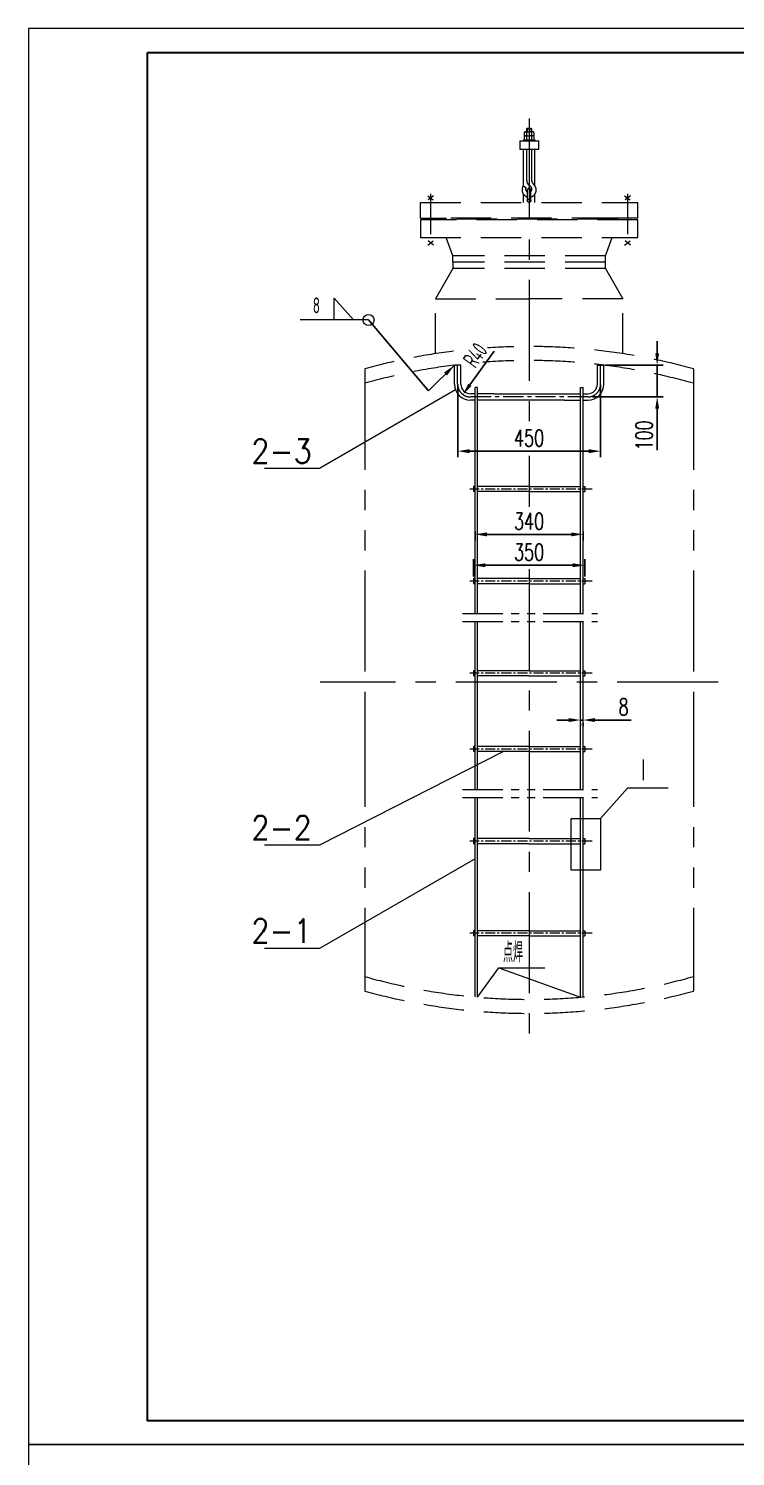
# Model space of a CAD drawing. Header units: millimetres. Extents: x 35105 to 422189, y -71206 to 1224.
# Drawn here: x 415889 to 418115, y -66788 to -62296 of the extents above; entities that cross this region are included whole.
import ezdxf
from ezdxf.enums import TextEntityAlignment as Align

# ---------------------------------------------------------------- set-up
doc = ezdxf.new("R2010")
doc.units = ezdxf.units.MM
for name, pattern in [('CENTERX2', [101.6, 63.5, -12.7, 12.7, -12.7]), ('DASHED', [19.05, 12.7, -6.35]), ('PHANTOM2', [31.75, 15.875, -3.175, 3.175, -3.175, 3.175, -3.175])]:
    doc.linetypes.add(name, pattern=pattern)
doc.layers.get('0').update_dxf_attribs({"lineweight": 18})
doc.layers.get('Defpoints').update_dxf_attribs({"lineweight": 18})
doc.layers.add('BORDER', color=7, linetype='Continuous')
doc.layers.add('TITLE', color=12, linetype='Continuous')
for name, color, linetype, lineweight in [('双点划线', 1, 'PHANTOM2', 13), ('细实线', 1, 'Continuous', 13), ('虚线', 1, 'DASHED', 13), ('长点划线', 1, 'CENTERX2', 13)]:
    doc.layers.add(name, color=color, linetype=linetype, lineweight=lineweight)
doc.styles.add('HZ', font='gbenor.shx', dxfattribs={"width": 0.8, "bigfont": 'gbcbig.shx'})
doc.styles.add('HZ0', font='TXT.shx', dxfattribs={"width": 0.7, "bigfont": 'gbcbig.shx'})
doc.styles.get("Standard").update_dxf_attribs({"font": 'gbenor.shx', "width": 0.7, "bigfont": 'gbcbig.shx'})
doc.dimstyles.new('125基本式样', dxfattribs={"dimtxt": 125, "dimasz": 40, "dimexe": 10, "dimexo": 0, "dimgap": 20, "dimtad": 1, "dimdec": 0, "dimdsep": 46, "dimtxsty": 'Standard', "dimcen": 0, "dimclrd": 1, "dimclre": 1, "dimclrt": 1, "dimadec": 0, "dimazin": 0, "dimtfac": 1, "dimtdec": 0, "dimtmove": 0, "dimatfit": 3, "dimfxl": 1, "dimarcsym": 0})
doc.dimstyles.new('15倍', dxfattribs={"dimscale": 15, "dimtxt": 3.5, "dimasz": 2.5, "dimexe": 1.25, "dimexo": 1, "dimgap": 1, "dimtad": 1, "dimdec": 1, "dimdsep": 46, "dimtxsty": 'Standard', "dimcen": 0, "dimclrd": 1, "dimclre": 1, "dimclrt": 1, "dimadec": 0, "dimazin": 0, "dimtfac": 1, "dimtdec": 1, "dimtmove": 2, "dimatfit": 3, "dimfxl": 1, "dimtfill": 1, "dimarcsym": 0})
doc.dimstyles.new('15倍$0', dxfattribs={"dimscale": 15, "dimtxt": 3.5, "dimasz": 2.5, "dimexe": 1.25, "dimexo": 1, "dimgap": 1, "dimtad": 1, "dimdec": 1, "dimdsep": 46, "dimtxsty": 'HZ0', "dimcen": 0, "dimclrd": 1, "dimclre": 1, "dimclrt": 1, "dimadec": 0, "dimazin": 0, "dimtfac": 1, "dimtdec": 1, "dimtmove": 2, "dimatfit": 3, "dimfxl": 1, "dimtfill": 1, "dimarcsym": 0})

# ---------------------------------------------------------------- blocks, each defined once
blk = doc.blocks.new('*D189')
at = {"color": 1, "linetype": 'Continuous', "lineweight": -2, "ltscale": 3, "transparency": 16777216}
for p, q in [((417589.6, -64471.5), (417552.1, -64471.5)), ((417627.1, -64471.5), (417635.1, -64471.5)), ((417627.1, -64480.9), (417627.1, -64490.2)), ((417635.1, -64480.9), (417635.1, -64490.2)), ((417672.6, -64471.5), (417786, -64471.5))]:
    blk.add_line(p, q, dxfattribs=at)
at = {"color": 1, "ltscale": 3, "transparency": 16777216}
for points in [[(417589.6, -64465.2), (417589.6, -64477.7), (417627.1, -64471.5)], [(417672.6, -64465.2), (417672.6, -64477.7), (417635.1, -64471.5)]]:
    blk.add_solid(points, dxfattribs=at)
at = {"layer": 'Defpoints', "color": 0, "ltscale": 3, "transparency": 16777216}
for p in [(417627.1, -64465.9), (417635.1, -64465.9), (417635.1, -64471.5)]:
    blk.add_point(p, dxfattribs=at)
at = {"color": 1, "ltscale": 3, "transparency": 16777216, "insert": (417762.4, -64430.2), "char_height": 52.5, "attachment_point": 5, "style": 'HZ0', "bg_fill": 3, "box_fill_scale": 1.1, "bg_fill_color": 256, "bg_fill_true_color": 13158600, "bg_fill_transparency": 3782}
blk.add_mtext('8', dxfattribs=at)
blk = doc.blocks.new('*D196')
at = {"color": 1, "linetype": 'Continuous', "lineweight": -2, "ltscale": 3, "transparency": 16777216}
for p, q in [((417290.1, -64019.4), (417290.1, -63965.7)), ((417640.1, -64019.4), (417640.1, -63965.7)), ((417327.6, -63984.5), (417602.6, -63984.5))]:
    blk.add_line(p, q, dxfattribs=at)
at = {"color": 1, "ltscale": 3, "transparency": 16777216}
for points in [[(417327.6, -63978.2), (417327.6, -63990.7), (417290.1, -63984.5)], [(417602.6, -63978.2), (417602.6, -63990.7), (417640.1, -63984.5)]]:
    blk.add_solid(points, dxfattribs=at)
at = {"layer": 'Defpoints', "color": 0, "ltscale": 3, "transparency": 16777216}
for p in [(417640.1, -63984.5), (417290.1, -64034.4), (417640.1, -64034.4)]:
    blk.add_point(p, dxfattribs=at)
at = {"color": 1, "ltscale": 3, "transparency": 16777216, "insert": (417465.1, -63943.2), "char_height": 52.5, "attachment_point": 5, "style": 'HZ0', "bg_fill": 3, "box_fill_scale": 1.1, "bg_fill_color": 256, "bg_fill_true_color": 13158600, "bg_fill_transparency": 3872}
blk.add_mtext('350', dxfattribs=at)
blk = doc.blocks.new('*D197')
at = {"color": 1, "linetype": 'Continuous', "lineweight": -2, "ltscale": 3, "transparency": 16777216}
for p, q in [((417295.1, -63878.1), (417295.1, -63906.1)), ((417635.1, -63878.1), (417635.1, -63906.1)), ((417332.6, -63887.3), (417597.6, -63887.3))]:
    blk.add_line(p, q, dxfattribs=at)
at = {"color": 1, "ltscale": 3, "transparency": 16777216}
for points in [[(417332.6, -63881.1), (417332.6, -63893.6), (417295.1, -63887.3)], [(417597.6, -63881.1), (417597.6, -63893.6), (417635.1, -63887.3)]]:
    blk.add_solid(points, dxfattribs=at)
at = {"layer": 'Defpoints', "color": 0, "ltscale": 3, "transparency": 16777216}
for p in [(417295.1, -63863.1), (417635.1, -63863.1), (417635.1, -63887.3)]:
    blk.add_point(p, dxfattribs=at)
at = {"color": 1, "ltscale": 3, "transparency": 16777216, "insert": (417465.1, -63846.1), "char_height": 52.5, "attachment_point": 5, "style": 'HZ0', "bg_fill": 3, "box_fill_scale": 1.1, "bg_fill_color": 256, "bg_fill_true_color": 13158600, "bg_fill_transparency": 3782}
blk.add_mtext('340', dxfattribs=at)
blk = doc.blocks.new('*D198')
at = {"color": 1, "linetype": 'Continuous', "lineweight": -2, "ltscale": 3, "transparency": 16777216}
for p, q in [((417868.2, -63317.3), (417868.2, -63279.8)), ((417705.1, -63354.8), (417887, -63354.8)), ((417868.2, -63354.8), (417868.2, -63454.8)), ((417665.1, -63454.8), (417887, -63454.8)), ((417868.2, -63492.3), (417868.2, -63622.3))]:
    blk.add_line(p, q, dxfattribs=at)
at = {"color": 1, "ltscale": 3, "transparency": 16777216}
for points in [[(417862, -63317.3), (417874.5, -63317.3), (417868.2, -63354.8)], [(417862, -63492.3), (417874.5, -63492.3), (417868.2, -63454.8)]]:
    blk.add_solid(points, dxfattribs=at)
at = {"layer": 'Defpoints', "color": 0, "ltscale": 3, "transparency": 16777216}
for p in [(417690.1, -63354.8), (417650.1, -63454.8), (417868.2, -63454.8)]:
    blk.add_point(p, dxfattribs=at)
at = {"color": 1, "ltscale": 3, "transparency": 16777216, "insert": (417827, -63576.1), "char_height": 52.5, "attachment_point": 5, "rotation": 90, "style": 'HZ0', "bg_fill": 3, "box_fill_scale": 1.1, "bg_fill_color": 256, "bg_fill_true_color": 13158600, "bg_fill_transparency": 3872}
blk.add_mtext('100', dxfattribs=at)
blk = doc.blocks.new('*D199')
at = {"color": 1, "linetype": 'Continuous', "lineweight": -2, "ltscale": 3, "transparency": 16777216}
for p, q in [((417240.1, -63416.8), (417240.1, -63644.3)), ((417690.1, -63416.8), (417690.1, -63644.3)), ((417277.6, -63625.5), (417652.6, -63625.5))]:
    blk.add_line(p, q, dxfattribs=at)
at = {"color": 1, "ltscale": 3, "transparency": 16777216}
for points in [[(417277.6, -63619.3), (417277.6, -63631.8), (417240.1, -63625.5)], [(417652.6, -63619.3), (417652.6, -63631.8), (417690.1, -63625.5)]]:
    blk.add_solid(points, dxfattribs=at)
at = {"layer": 'Defpoints', "color": 0, "ltscale": 3, "transparency": 16777216}
for p in [(417240.1, -63401.8), (417690.1, -63401.8), (417690.1, -63625.5)]:
    blk.add_point(p, dxfattribs=at)
at = {"color": 1, "ltscale": 3, "transparency": 16777216, "insert": (417465.1, -63584.3), "char_height": 52.5, "attachment_point": 5, "style": 'HZ0', "bg_fill": 3, "box_fill_scale": 1.1, "bg_fill_color": 256, "bg_fill_true_color": 13158600, "bg_fill_transparency": 3807}
blk.add_mtext('450', dxfattribs=at)
blk = doc.blocks.new('*D202')
at = {"color": 1, "linetype": 'Continuous', "lineweight": -2, "ltscale": 3, "transparency": 16777216}
blk.add_line((417355.4, -63310.5), (417278.6, -63416.9), dxfattribs=at)
at = {"color": 1, "ltscale": 3, "transparency": 16777216}
blk.add_solid([(417273.5, -63413.2), (417283.7, -63420.5), (417256.6, -63447.3)], dxfattribs=at)
at = {"layer": 'Defpoints', "color": 0, "ltscale": 3, "transparency": 16777216}
for p in [(417280.1, -63414.8), (417256.6, -63447.3)]:
    blk.add_point(p, dxfattribs=at)
at = {"color": 1, "ltscale": 3, "transparency": 16777216, "insert": (417295.3, -63323.3), "char_height": 52.5, "attachment_point": 5, "rotation": 54.1561, "bg_fill": 3, "box_fill_scale": 1.1, "bg_fill_color": 256, "bg_fill_true_color": 13158600, "bg_fill_transparency": 3252}
blk.add_mtext('R40', dxfattribs=at)

msp = doc.modelspace()

# ---------------------------------------------------------------- linework, layer by layer
msp.add_line((417250.06, -63354.84), (417230.06, -63354.84))
at = {"ltscale": 0.5}
for p, q in [((417295.06, -63736.61), (417290.06, -63736.61)), ((417290.06, -63736.61), (417290.06, -63752.61)), ((417465.06, -63736.61), (417303.06, -63736.61)), ((417465.06, -63736.61), (417627.06, -63736.61)), ((417635.06, -63736.61), (417640.06, -63736.61)), ((417640.06, -63736.61), (417640.06, -63752.61)), ((417295.06, -63752.61), (417290.06, -63752.61)), ((417465.06, -63752.61), (417303.06, -63752.61)), ((417465.06, -63752.61), (417627.06, -63752.61)), ((417635.06, -63752.61), (417640.06, -63752.61)), ((417295.06, -64427.4), (417295.06, -64161.23)), ((417303.06, -64427.4), (417303.06, -64161.23)), ((417295.06, -64316.17), (417290.06, -64316.17)), ((417290.06, -64316.17), (417290.06, -64332.17)), ((417295.06, -64332.17), (417290.06, -64332.17)), ((417465.06, -64316.17), (417303.06, -64316.17)), ((417465.06, -64332.17), (417303.06, -64332.17)), ((417465.06, -64316.17), (417627.06, -64316.17)), ((417465.06, -64332.17), (417627.06, -64332.17)), ((417635.06, -64316.17), (417640.06, -64316.17)), ((417635.06, -64332.17), (417640.06, -64332.17)), ((417640.06, -64316.17), (417640.06, -64332.17)), ((417295.06, -64690.46), (417295.06, -64427.4)), ((417303.06, -64690.46), (417303.06, -64427.4)), ((417295.06, -64554.68), (417290.06, -64554.68)), ((417290.06, -64554.68), (417290.06, -64570.68)), ((417465.06, -64554.68), (417303.06, -64554.68)), ((417465.06, -64554.68), (417627.06, -64554.68)), ((417635.06, -64554.68), (417640.06, -64554.68)), ((417640.06, -64554.68), (417640.06, -64570.68)), ((417295.06, -64570.68), (417290.06, -64570.68)), ((417465.06, -64570.68), (417303.06, -64570.68)), ((417465.06, -64570.68), (417627.06, -64570.68)), ((417635.06, -64570.68), (417640.06, -64570.68)), ((417295.06, -65342.69), (417295.06, -64715.46)), ((417303.06, -65343.39), (417303.06, -64715.46)), ((417627.06, -65343.39), (417627.06, -64715.46)), ((417635.06, -65342.69), (417635.06, -64715.46)), ((417295.06, -64844.45), (417290.06, -64844.45)), ((417290.06, -64844.45), (417290.06, -64860.45)), ((417295.06, -64860.45), (417290.06, -64860.45)), ((417465.06, -64844.45), (417303.06, -64844.45)), ((417465.06, -64860.45), (417303.06, -64860.45)), ((417465.06, -64844.45), (417627.06, -64844.45)), ((417465.06, -64860.45), (417627.06, -64860.45)), ((417635.06, -64844.45), (417640.06, -64844.45)), ((417635.06, -64860.45), (417640.06, -64860.45)), ((417640.06, -64844.45), (417640.06, -64860.45)), ((417290.06, -65134.23), (417290.06, -65150.23)), ((417295.06, -65134.23), (417290.06, -65134.23)), ((417465.06, -65134.23), (417303.06, -65134.23)), ((417465.06, -65134.23), (417627.06, -65134.23)), ((417635.06, -65134.23), (417640.06, -65134.23)), ((417640.06, -65134.23), (417640.06, -65150.23)), ((417295.06, -65150.23), (417290.06, -65150.23)), ((417465.06, -65150.23), (417303.06, -65150.23)), ((417465.06, -65150.23), (417627.06, -65150.23)), ((417635.06, -65150.23), (417640.06, -65150.23))]:
    msp.add_line(p, q, dxfattribs=at)
at = {"layer": 'BORDER', "linetype": 'Continuous', "lineweight": 30, "ltscale": 5}
msp.add_lwpolyline([(416263.88, -62370.86), (422113.88, -62370.86), (422113.88, -66675.86), (416263.88, -66675.86)], close=True, dxfattribs=at)
at = {"layer": '双点划线', "ltscale": 20}
for p, q in [((416947.98, -63366.28), (416947.98, -64427.4)), ((417982.14, -63366.28), (417982.14, -64427.4)), ((416947.98, -64427.4), (416947.98, -65324.28)), ((417982.14, -64427.4), (417982.14, -65324.28))]:
    msp.add_line(p, q, dxfattribs=at)
at = {"layer": '双点划线', "ltscale": 8}
for p, q in [((417255.69, -64136.23), (417680.75, -64136.23)), ((417255.69, -64161.23), (417680.75, -64161.23)), ((417255.69, -64690.46), (417680.75, -64690.46)), ((417255.69, -64715.46), (417680.75, -64715.46))]:
    msp.add_line(p, q, dxfattribs=at)
at = {"layer": '细实线', "ltscale": 0.5}
for p, q in [((416851.57, -63143.64), (416911.64, -63212.74)), ((416851.57, -63212.74), (416851.57, -63143.64)), ((417303.06, -65343.39), (417369.67, -65251.25)), ((417369.67, -65251.25), (417514.04, -65251.25)), ((417369.67, -65251.25), (417627.06, -65343.39))]:
    msp.add_line(p, q, dxfattribs=at)
at = {"layer": '细实线'}
for p, q in [((416959.35, -63212.74), (416743.79, -63212.74)), ((417233.25, -63432.41), (416804.75, -63680.52))]:
    msp.add_line(p, q, dxfattribs=at)
at = {"layer": '细实线', "color": 6}
for p, q in [((416804.75, -63680.52), (416631.85, -63680.52)), ((417384.06, -64570.68), (416804.75, -64865.44)), ((417903.36, -64686.14), (417774.53, -64686.14)), ((416804.75, -64865.44), (416631.85, -64865.44)), ((417295.06, -64908.42), (416804.75, -65190.01)), ((416804.75, -65190.01), (416631.85, -65190.01))]:
    msp.add_line(p, q, dxfattribs=at)
at = {"layer": '细实线', "color": 6, "ltscale": 0.5}
msp.add_line((417690.1, -64781.64), (417774.53, -64686.14), dxfattribs=at)
at = {"layer": '细实线'}
for points in [[(422188.88, -66750.86), (422188.88, -62295.86), (415888.88, -62295.86), (415888.88, -66750.86)], [(422188.88, -71205.86), (422188.88, -66750.86), (415888.88, -66750.86), (415888.88, -71205.86)]]:
    msp.add_lwpolyline(points, close=True, dxfattribs=at)
at = {"layer": '细实线', "color": 6, "ltscale": 0.5}
msp.add_lwpolyline([(417597.45, -64781.64), (417690.1, -64781.64), (417690.1, -64944.28), (417597.45, -64944.28)], close=True, dxfattribs=at)
at = {"layer": '细实线', "ltscale": 0.5}
msp.add_circle((416959.35, -63212.74), 17.5, dxfattribs=at)
at = {"layer": '虚线', "ltscale": 10}
for p, q in [((417449.78, -62623.46), (417449.78, -62633.3)), ((417457.29, -62623.46), (417457.29, -62633.3)), ((417472.84, -62623.46), (417472.84, -62633.3)), ((417480.35, -62623.46), (417480.35, -62633.3)), ((417436.3, -62648.85), (417436.3, -62675.8)), ((417436.3, -62648.85), (417495.47, -62648.85)), ((417447.44, -62645.74), (417447.44, -62648.85)), ((417447.44, -62645.74), (417482.68, -62645.74)), ((417449.78, -62633.3), (417465.06, -62633.3)), ((417449.78, -62635.89), (417449.78, -62645.74)), ((417452.37, -62633.3), (417453.4, -62633.3)), ((417457.29, -62635.89), (417457.29, -62645.74)), ((417480.35, -62633.3), (417465.06, -62633.3)), ((417472.84, -62635.89), (417472.84, -62645.74)), ((417480.35, -62635.89), (417480.35, -62645.74)), ((417482.68, -62645.74), (417482.68, -62648.85)), ((417495.47, -62675.8), (417495.47, -62648.85)), ((417436.3, -62675.8), (417495.47, -62675.8)), ((417447.06, -62790.42), (417447.06, -62675.8)), ((417457.29, -62675.8), (417457.29, -62772.86)), ((417472.84, -62675.8), (417472.84, -62772.9)), ((417483.06, -62790.42), (417483.06, -62675.8)), ((417447.06, -62790.42), (417455.11, -62796.36)), ((417459.82, -62837.74), (417459.82, -62803.72)), ((417470.31, -62837.74), (417470.31, -62803.72)), ((417122.56, -62892.48), (417122.56, -62842.98)), ((417122.56, -62842.98), (417807.56, -62842.98)), ((417145.71, -62821.66), (417162.78, -62834.88)), ((417164.23, -62821.66), (417147.16, -62834.88)), ((417154.97, -62816.06), (417154.97, -62979.7)), ((417447.06, -62828.45), (417447.06, -62817.02)), ((417447.06, -62842.98), (417447.06, -62828.45)), ((417483.06, -62842.98), (417483.06, -62817.02)), ((417765.89, -62821.66), (417782.96, -62834.88)), ((417784.42, -62821.66), (417767.34, -62834.88)), ((417775.15, -62816.06), (417775.15, -62979.7)), ((417807.56, -62892.48), (417807.56, -62842.98)), ((417122.56, -62892.48), (417203.56, -62892.48)), ((417726.56, -62892.48), (417203.56, -62892.48)), ((417203.56, -62895.98), (417203.56, -62892.48)), ((417807.56, -62892.48), (417726.56, -62892.48)), ((417726.56, -62895.98), (417726.56, -62892.48)), ((417122.56, -62897.98), (417122.56, -62952.98)), ((417807.56, -62897.98), (417122.56, -62897.98)), ((417745.06, -62895.98), (417185.06, -62895.98)), ((417185.06, -62895.98), (417185.06, -62897.98)), ((417745.06, -62895.98), (417745.06, -62897.98)), ((417807.56, -62952.98), (417807.56, -62897.98)), ((417122.56, -62952.98), (417807.56, -62952.98)), ((417145.71, -62976.93), (417162.78, -62963.71)), ((417164.23, -62976.93), (417147.16, -62963.71)), ((417225.06, -63010.98), (417204.06, -62952.98)), ((417705.06, -63010.98), (417726.06, -62952.98)), ((417765.89, -62976.93), (417782.96, -62963.71)), ((417784.42, -62976.93), (417767.34, -62963.71)), ((417705.06, -63010.98), (417225.06, -63010.98)), ((417225.06, -63030.98), (417225.06, -63010.98)), ((417705.06, -63030.98), (417705.06, -63010.98)), ((417225.06, -63050.98), (417170.06, -63146.25)), ((417225.06, -63030.98), (417225.06, -63050.98)), ((417705.06, -63030.98), (417225.06, -63030.98)), ((417705.06, -63050.98), (417225.06, -63050.98)), ((417705.06, -63050.98), (417705.06, -63030.98)), ((417705.06, -63050.98), (417760.06, -63146.25)), ((417170.06, -63318.76), (417170.06, -63146.25)), ((417170.06, -63146.25), (417464.33, -63146.25)), ((417760.06, -63146.25), (417464.33, -63146.25))]:
    msp.add_line(p, q, dxfattribs=at)
at = {"layer": '虚线', "ltscale": 3}
for p, q in [((417452.37, -62620.86), (417453.4, -62620.86)), ((417452.37, -62620.86), (417465.06, -62620.86)), ((417458.84, -62609.72), (417457.29, -62611.28)), ((417457.29, -62611.28), (417457.29, -62620.86)), ((417457.29, -62611.28), (417472.84, -62611.28)), ((417458.84, -62609.72), (417458.84, -62620.86)), ((417458.84, -62609.72), (417471.28, -62609.72)), ((417477.76, -62620.86), (417465.06, -62620.86)), ((417471.28, -62609.72), (417471.28, -62620.86)), ((417471.28, -62609.72), (417472.84, -62611.28)), ((417472.84, -62611.28), (417472.84, -62620.86))]:
    msp.add_line(p, q, dxfattribs=at)
at = {"layer": '虚线', "ltscale": 10}
msp.add_circle((417465.06, -62837.74), 5.25, dxfattribs=at)
at = {"layer": '虚线', "ltscale": 3}
for centre, start, end in [((417452.37, -62623.46), 90, 180), ((417454.7, -62623.46), 0, 90), ((417459.88, -62623.46), 90, 180), ((417470.25, -62623.46), 0, 90), ((417475.43, -62623.46), 90, 180), ((417477.76, -62623.46), 0, 90)]:
    msp.add_arc(centre, 2.59, start, end, dxfattribs=at)
at = {"layer": '虚线', "ltscale": 10}
for centre, radius, start, end in [((417452.37, -62635.89), 2.59, 90, 180), ((417454.7, -62635.89), 2.59, 0, 90), ((417459.88, -62635.89), 2.59, 90, 180), ((417470.25, -62635.89), 2.59, 0, 90), ((417475.43, -62635.89), 2.59, 90, 180), ((417477.76, -62635.89), 2.59, 0, 90), ((417465.06, -62803.72), 22.38, 143.54075, 256.44585), ((417464.04, -62800.96), 10.05, 152.78899, 245.14412), ((417480.14, -62772.43), 22.85, 178.93044, 237.01366), ((417465.06, -62803.72), 5.25, 360, 180), ((417464.04, -62800.96), 10.05, 308.5911, 68.67181), ((417465.06, -62803.72), 22.38, 283.55415, 36.45925), ((417501.11, -62768.14), 28.67, 189.55121, 230.99013), ((417465.06, -63450.31), 1900, 254.20798, 285.79202), ((417465.06, -63450.31), 1944, 254.57442, 285.42558)]:
    msp.add_arc(centre, radius, start, end, dxfattribs=at)
at = {"layer": '长点划线', "ltscale": 0.5}
for p, q in [((417663.2, -63744.61), (417278.03, -63744.61)), ((417663.2, -64324.17), (417278.03, -64324.17)), ((417663.2, -64562.68), (417278.03, -64562.68)), ((417663.2, -64852.45), (417278.03, -64852.45)), ((417663.2, -65142.23), (417278.03, -65142.23))]:
    msp.add_line(p, q, dxfattribs=at)
at = {"layer": '长点划线', "ltscale": 5}
msp.add_line((418060.04, -64352.01), (416806.91, -64352.01), dxfattribs=at)

# ---------------------------------------------------------------- texts
at = {"layer": 'TITLE', "color": 1, "style": 'HZ', "width": 0.7}
msp.add_text('8', height=50, dxfattribs=at).set_placement((416806.49, -63166.78), align=Align.MIDDLE_RIGHT)
msp.add_text('点焊', height=62.5, dxfattribs=at).set_placement((417382.94, -65233.43))
at = {"layer": '细实线', "color": 6, "style": 'HZ0', "width": 0.9}
for s, p in [('2-3', (416781.14, -63625.36)), ('Ⅰ', (417849.23, -64631.16)), ('2-2', (416781.14, -64810.28)), ('2-1', (416781.14, -65134.86))]:
    msp.add_text(s, height=75, dxfattribs=at).set_placement(p, align=Align.MIDDLE_RIGHT)

# ---------------------------------------------------------------- leaders
at = {"ltscale": 0.5}
msp.add_leader([(417230.06, -63354.84), (417148.5, -63435.85), (416959.35, -63212.74)], dimstyle='125基本式样', override={"dimgap": 20, "dimtad": 1}, dxfattribs=at)

# ---------------------------------------------------------------- next in the draw order: dimensions: what is measured, and where the dimension line sits
at = {"ltscale": 3}
dim = msp.add_linear_dim(base=(417868.24, -63454.84), p1=(417690.06, -63354.84), p2=(417650.06, -63454.84), angle=90, text='100', dimstyle='15倍$0', override={"dimtxsty": 'HZ0', "dimtmove": 0, "dimfxl": 2, "dimarcsym": 1}, dxfattribs=at)
dim.commit()
dim.dimension.update_dxf_attribs({"geometry": '*D198', "text_midpoint": (417868.24, -63576.07), "dimtype": 160})
for base, p1, p2, text, picture, middle in [((417640.06, -63984.45), (417290.06, -64034.39), (417640.06, -64034.39), '350', '*D196', (417465.06, -63984.45)), ((417635.06, -64471.5), (417627.06, -64465.93), (417635.06, -64465.93), '8', '*D189', (417762.38, -64471.5))]:
    dim = msp.add_linear_dim(base=base, p1=p1, p2=p2, text=text, dimstyle='15倍$0', override={"dimtmove": 0, "dimfxl": 2, "dimarcsym": 1}, dxfattribs=at)
    dim.commit()
    dim.dimension.update_dxf_attribs({"geometry": picture, "text_midpoint": middle, "dimtype": 160})

# ---------------------------------------------------------------- next in the draw order: linework, layer by layer
msp.add_line((417680.06, -63354.84), (417700.06, -63354.84))
at = {"ltscale": 0.5}
for p, q in [((417290.06, -64026.39), (417290.06, -64042.39)), ((417295.06, -64026.39), (417290.06, -64026.39)), ((417295.06, -64042.39), (417290.06, -64042.39)), ((417465.06, -64026.39), (417303.06, -64026.39)), ((417465.06, -64042.39), (417303.06, -64042.39)), ((417465.06, -64026.39), (417627.06, -64026.39)), ((417465.06, -64042.39), (417627.06, -64042.39)), ((417635.06, -64026.39), (417640.06, -64026.39)), ((417635.06, -64042.39), (417640.06, -64042.39)), ((417640.06, -64026.39), (417640.06, -64042.39)), ((417627.06, -64427.4), (417627.06, -64161.23)), ((417635.06, -64427.4), (417635.06, -64161.23)), ((417627.06, -64690.46), (417627.06, -64427.4)), ((417635.06, -64690.46), (417635.06, -64427.4))]:
    msp.add_line(p, q, dxfattribs=at)
at = {"layer": '虚线', "ltscale": 10}
msp.add_line((417760.06, -63318.76), (417760.06, -63146.25), dxfattribs=at)
msp.add_arc((417465.06, -65240.25), 1944, 74.57442, 105.42558, dxfattribs=at)
at = {"layer": '长点划线', "ltscale": 5}
msp.add_line((417465.06, -63997.03), (417465.06, -65500.98), dxfattribs=at)
at = {"layer": '长点划线', "ltscale": 0.5}
msp.add_line((417663.2, -64034.39), (417278.03, -64034.39), dxfattribs=at)

# ---------------------------------------------------------------- next in the draw order: dimensions: what is measured, and where the dimension line sits
at = {"ltscale": 3}
dim = msp.add_linear_dim(base=(417635.06, -63887.35), p1=(417295.06, -63863.11), p2=(417635.06, -63863.11), text='340', dimstyle='15倍$0', override={"dimtmove": 0, "dimfxl": 2, "dimarcsym": 1}, dxfattribs=at)
dim.commit()
dim.dimension.update_dxf_attribs({"geometry": '*D197', "text_midpoint": (417465.06, -63887.35), "dimtype": 160})

# ---------------------------------------------------------------- next in the draw order: linework, layer by layer
at = {"ltscale": 0.5}
for p, q in [((417295.06, -64136.23), (417295.06, -63424.84)), ((417303.06, -64136.23), (417303.06, -63424.84)), ((417627.06, -64136.23), (417627.06, -63424.84)), ((417635.06, -64136.23), (417635.06, -63424.84))]:
    msp.add_line(p, q, dxfattribs=at)
at = {"layer": '长点划线', "ltscale": 5}
msp.add_line((417465.06, -63639.76), (417465.06, -63800.37), dxfattribs=at)

# ---------------------------------------------------------------- next in the draw order: dimensions: what is measured, and where the dimension line sits
at = {"ltscale": 3}
dim = msp.add_linear_dim(base=(417690.06, -63625.53), p1=(417240.06, -63401.81), p2=(417690.06, -63401.81), text='450', dimstyle='15倍$0', override={"dimtmove": 0, "dimfxl": 2, "dimarcsym": 1}, dxfattribs=at)
dim.commit()
dim.dimension.update_dxf_attribs({"geometry": '*D199', "text_midpoint": (417465.06, -63625.53), "dimtype": 160})

# ---------------------------------------------------------------- next in the draw order: linework, layer by layer
for p, q in [((417230.06, -63414.84), (417230.06, -63354.84)), ((417250.06, -63414.84), (417250.06, -63354.84)), ((417680.06, -63414.84), (417680.06, -63354.84)), ((417700.06, -63414.84), (417700.06, -63354.84)), ((417295.06, -63444.84), (417280.06, -63444.84)), ((417295.06, -63464.84), (417280.06, -63464.84)), ((417353.84, -63444.84), (417303.06, -63444.84)), ((417353.84, -63464.84), (417303.06, -63464.84)), ((417353.84, -63444.84), (417576.28, -63444.84)), ((417576.28, -63464.84), (417353.84, -63464.84)), ((417576.28, -63444.84), (417627.06, -63444.84)), ((417576.28, -63464.84), (417627.06, -63464.84)), ((417635.06, -63444.84), (417650.06, -63444.84)), ((417635.06, -63464.84), (417650.06, -63464.84))]:
    msp.add_line(p, q)
at = {"ltscale": 0.5}
for p, q in [((417303.06, -63424.84), (417295.06, -63424.84)), ((417627.06, -63424.84), (417635.06, -63424.84))]:
    msp.add_line(p, q, dxfattribs=at)
for centre, radius, start, end in [((417280.06, -63414.84), 50, 180, 270), ((417280.06, -63414.84), 30, 180, 270), ((417650.06, -63414.84), 30, 270, 0), ((417650.06, -63414.84), 50, 270, 0)]:
    msp.add_arc(centre, radius, start, end)
at = {"layer": '虚线', "ltscale": 10}
msp.add_arc((417465.06, -65240.25), 1900, 74.20798, 105.79202, dxfattribs=at)
at = {"layer": '长点划线', "ltscale": 5}
msp.add_line((417465.06, -62578.87), (417465.06, -63546.65), dxfattribs=at)
at = {"layer": '长点划线'}
for p, q in [((417240.06, -63414.84), (417240.06, -63354.84)), ((417690.06, -63414.84), (417690.06, -63354.84)), ((417650.06, -63454.84), (417280.06, -63454.84))]:
    msp.add_line(p, q, dxfattribs=at)
for centre, start, end in [((417280.06, -63414.84), 180, 270), ((417650.06, -63414.84), 270, 0)]:
    msp.add_arc(centre, 40, start, end, dxfattribs=at)

# ---------------------------------------------------------------- next in the draw order: dimensions: what is measured, and where the dimension line sits
at = {"ltscale": 3}
dim = msp.add_radius_dim(center=(417280.06, -63414.84), mpoint=(417256.64, -63447.26), dimstyle='15倍', override={"dimtmove": 0, "dimfxl": 2, "dimarcsym": 1}, dxfattribs=at)
dim.commit()
dim.dimension.update_dxf_attribs({"geometry": '*D202', "text_midpoint": (417328.71, -63347.49), "dimtype": 164})

doc.saveas('drawing.dxf')
